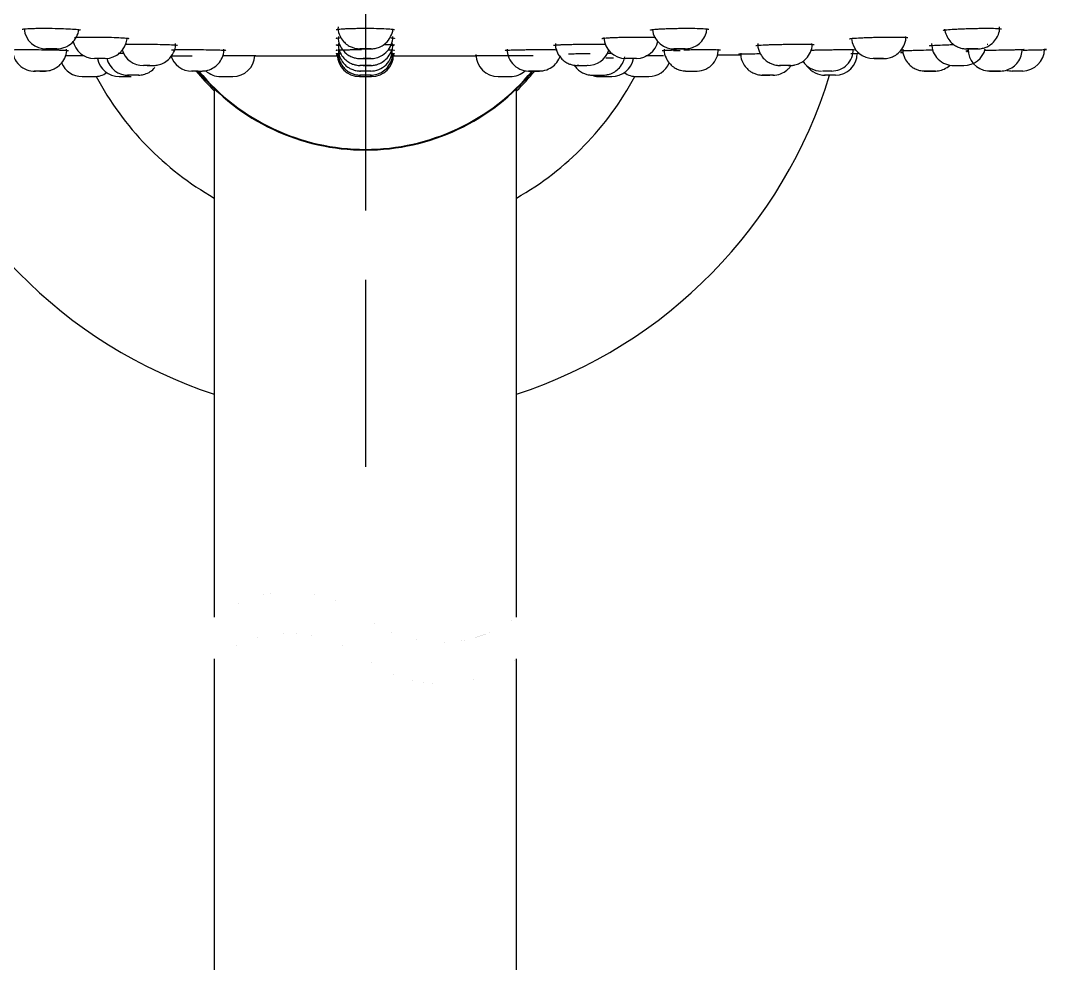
# Model space of a CAD drawing. Header units: millimetres. Extents: x -60 to 7633, y -2614 to 2146.
# Drawn here: x 1484 to 1557.9, y 1803.8 to 1871.9 of the extents above; entities that cross this region are included whole.
import ezdxf
from ezdxf.lldxf.tags import DXFTag

# ---------------------------------------------------------------- set-up
doc = ezdxf.new("R2010")
doc.units = ezdxf.units.MM
doc.layers.get('0').update_dxf_attribs({"color": 250})
tags = doc.linetypes.add('CENTER2', pattern=[28.575, 19.05, -3.175, 3.175, -3.175]).pattern_tags.tags
tags[10:11] = [DXFTag(74, 4), DXFTag(75, 0), DXFTag(340, '0'), DXFTag(46, 0.0), DXFTag(50, 0.0), DXFTag(44, 0.0), DXFTag(45, 0.0)]
tags[8:9] = [DXFTag(74, 4), DXFTag(75, 0), DXFTag(340, '0'), DXFTag(46, 0.0), DXFTag(50, 0.0), DXFTag(44, 0.0), DXFTag(45, 0.0)]
tags[6:7] = [DXFTag(74, 4), DXFTag(75, 0), DXFTag(340, '0'), DXFTag(46, 0.0), DXFTag(50, 0.0), DXFTag(44, 0.0), DXFTag(45, 0.0)]
tags[4:5] = [DXFTag(74, 4), DXFTag(75, 0), DXFTag(340, '0'), DXFTag(46, 0.0), DXFTag(50, 0.0), DXFTag(44, 0.0), DXFTag(45, 0.0)]

msp = doc.modelspace()

# ---------------------------------------------------------------- linework, layer by layer
at = {"linetype": 'CENTER2'}
for p, q in [((1508.853, 1898.157), (1508.853, 1858.157)), ((1508.853, 1853.157), (1508.853, 1839.657))]:
    msp.add_line(p, q, dxfattribs=at)
at = {"linetype": 'Continuous'}
for p, q in [((1500.853, 1869.307), (1506.88, 1869.307)), ((1510.886, 1869.307), (1516.853, 1869.307)), ((1490.094, 1869.107), (1489.306, 1869.107)), ((1492.811, 1868.607), (1492.796, 1868.607)), ((1493.3, 1868.607), (1492.854, 1868.607)), ((1509.253, 1868.607), (1508.453, 1868.607)), ((1508.677, 1869.107), (1509.202, 1869.107)), ((1508.686, 1868.607), (1509.203, 1868.607)), ((1509.247, 1869.107), (1508.697, 1869.107)), ((1524.241, 1868.607), (1524.11, 1868.607)), ((1524.265, 1868.607), (1524.821, 1868.607)), ((1524.911, 1868.607), (1524.859, 1868.607)), ((1528.401, 1869.107), (1527.612, 1869.107)), ((1539.501, 1868.607), (1538.7, 1868.607)), ((1546.21, 1869.107), (1545.459, 1869.107)), ((1545.548, 1869.107), (1546.154, 1869.107)), ((1551.283, 1868.607), (1552.003, 1868.607)), ((1485.755, 1868.207), (1484.954, 1868.207)), ((1488.421, 1867.807), (1489.285, 1867.807)), ((1491.101, 1867.807), (1491.965, 1867.807)), ((1492.504, 1867.907), (1491.704, 1867.907)), ((1496.299, 1868.207), (1496.289, 1868.207)), ((1496.793, 1868.207), (1496.348, 1868.207)), ((1496.613, 1868.207), (1497.058, 1868.207)), ((1498.421, 1867.807), (1499.285, 1867.807)), ((1508.421, 1867.807), (1509.285, 1867.807)), ((1509.253, 1868.207), (1508.453, 1868.207)), ((1509.253, 1867.907), (1508.453, 1867.907)), ((1518.421, 1867.807), (1519.285, 1867.807)), ((1521.417, 1868.207), (1520.617, 1868.207)), ((1520.795, 1868.207), (1521.359, 1868.207)), ((1525.282, 1867.907), (1525.856, 1867.907)), ((1525.742, 1867.807), (1526.606, 1867.807)), ((1528.421, 1867.807), (1529.285, 1867.807)), ((1532.053, 1868.207), (1532.604, 1868.207)), ((1538.264, 1867.907), (1537.463, 1867.907)), ((1537.499, 1867.907), (1538.013, 1867.907)), ((1537.505, 1867.907), (1537.652, 1867.907)), ((1542.484, 1868.207), (1541.801, 1868.207)), ((1542.752, 1867.907), (1541.951, 1867.907)), ((1549.954, 1868.207), (1549.153, 1868.207)), ((1549.187, 1868.207), (1549.921, 1868.207)), ((1554.649, 1868.207), (1553.848, 1868.207)), ((1556.251, 1868.207), (1555.449, 1868.207)), ((1497.953, 1866.927), (1497.953, 1828.825)), ((1519.753, 1828.825), (1519.753, 1866.927)), ((1497.953, 1825.825), (1497.953, 1600.164)), ((1519.753, 1600.164), (1519.753, 1825.825))]:
    msp.add_line(p, q, dxfattribs=at)
at = {"linetype": 'Continuous', "const_width": 0.0005}
for points in [[(1497.953, 1828.825, -0.333333), (1508.853, 1828.825, 0.333333), (1519.753, 1828.825, 0.333333)], [(1497.953, 1825.825, -0.333333), (1508.853, 1825.825, 0.333333), (1519.753, 1825.825, 0.333333)]]:
    msp.add_lwpolyline(points, format="xyb", dxfattribs=at)
at = {"linetype": 'Continuous'}
for centre, radius, start, end in [((1485.807, 1871.381), 1.575, 184.70856, 272.33356), ((1527.633, 1870.707), 1.6, 182.90108, 269.2476), ((1531.093, 1871.361), 1.558, 186.17236, 274.13874), ((1489.328, 1870.707), 1.6, 191.69616, 269.21038), ((1490.073, 1870.707), 1.6, 270.7524, 353.22665), ((1528.379, 1870.707), 1.6, 270.78954, 347.43152), ((1545.461, 1870.662), 1.556, 183.64308, 272.44357), ((1551.256, 1870.188), 1.581, 179.8972, 270.98971), ((1484.978, 1869.782), 1.577, 179.66281, 272.87794), ((1491.729, 1869.479), 1.574, 192.85353, 272.92516), ((1492.806, 1870.163), 1.557, 196.02724, 271.56521), ((1496.303, 1869.762), 1.555, 196.29975, 271.59998), ((1496.353, 3369.307), 1500, 269.943445, 270), ((1499.285, 1869.407), 1.6, 270, 356.73121), ((1508.421, 1869.407), 1.6, 180.5, 270), ((1509.241, 1869.761), 1.554, 268.55712, 1.18943), ((1509.285, 1869.407), 1.6, 270, 359.5), ((1518.421, 1869.407), 1.6, 180.5, 270), ((1520.635, 1869.76), 1.559, 178.77027, 274.8366), ((1524.895, 1870.173), 1.567, 267.26675, 343.44734), ((1526.124, 1881.516), 12.369, 270.32089, 272.80502), ((1516.903, 4259.139), 2389.843, 270.291924, 270.322187), ((1532.736, 1869.759), 1.557, 265.143, 1.27562), ((1521.353, 3369.307), 1500, 270.493091, 270.554547), ((1542.475, 1869.76), 1.553, 269.18349, 1.27414), ((1542.716, 1869.507), 1.6, 270.00344, 359.37095), ((1521.353, 3369.307), 1500, 270.995801, 271.000944), ((1552.022, 1870.166), 1.559, 269.3167, 346.67172), ((1521.353, 3369.307), 1500, 271.178345, 271.183657), ((1553.862, 1869.766), 1.555, 178.99721, 264.57594), ((1556.218, 1869.807), 1.6, 270.00299, 359.37096), ((1488.421, 1869.407), 1.6, 202.51504, 270), ((1491.101, 1869.407), 1.6, 190.80692, 270), ((1493.276, 2172.715), 304.108, 269.97026, 270.05506), ((1526.606, 1869.407), 1.6, 270, 349.19308), ((1529.285, 1869.407), 1.6, 270, 337.1949), ((1541.72, 1869.803), 1.596, 213.76462, 270.3294), ((1541.991, 1869.507), 1.6, 216.98421, 270.00767), ((1508.853, 1878.157), 35, 197.02909, 251.85466), ((1485.516, 2002.247), 134.04, 269.93781, 270.09223), ((1489.285, 1869.407), 1.6, 270, 304.56512), ((1508.853, 1878.157), 22, 208.04277, 240.30027), ((1508.853, 1878.157), 15.75, 219.17906, 226.20633), ((1508.853, 1878.157), 15.65, 219.47806, 320.52194), ((1508.853, 1878.157), 15.6, 219.62949, 320.37051), ((1498.421, 1869.407), 1.6, 227.3218, 270), ((1519.285, 1869.407), 1.6, 270, 312.35111), ((1508.853, 1878.157), 15.75, 313.79367, 320.82094), ((1508.853, 1878.157), 35, 288.14534, 342.97091), ((1508.853, 1878.157), 22, 299.69973, 331.95723), ((1525.742, 1869.407), 1.6, 253.61978, 270), ((1528.421, 1869.407), 1.6, 235.43488, 270), ((1537.784, 1750.502), 117.405, 89.876, 90.07459), ((1555.488, 1869.807), 1.6, 255.73932, 270.01905)]:
    msp.add_arc(centre, radius, start, end, dxfattribs=at)
for centre, major_axis, ratio in [((1486.209, 1869.807), (0.401, 0), 0.000171), ((1531.497, 1869.807), (-0.401, 0), 0.000171), ((1552.598, 1869.807), (-0.402, 0), 0.000152)]:
    msp.add_ellipse(centre, major_axis=major_axis, ratio=ratio, dxfattribs=at)
for start_param, end_param in [(0, 3.141618), (3.363381, 6.283185)]:
    msp.add_ellipse((1508.853, 1869.807), major_axis=(0.4, 0), ratio=0.000177, start_param=start_param, end_param=end_param, dxfattribs=at)
for points, knots in [([(1506.883, 1871.394), (1506.877, 1871.346), (1506.851, 1871.128), (1506.987, 1870.741), (1507.236, 1870.354), (1507.525, 1870.097), (1507.803, 1869.941), (1508.045, 1869.858), (1508.234, 1869.821), (1508.358, 1869.81), (1508.426, 1869.808), (1508.449, 1869.808), (1508.454, 1869.807), (1508.458, 1869.807), (1508.464, 1869.807), (1508.467, 1869.807), (1508.475, 1869.807), (1508.477, 1869.807)], [0, 0, 0, 0, 0.051479, 0.269457, 0.44359, 0.590405, 0.713708, 0.813505, 0.888236, 0.936611, 0.960394, 0.964218, 0.966812, 0.97003, 0.976085, 0.995478, 1, 1, 1, 1]), ([(1552.445, 1869.807), (1552.494, 1869.807), (1552.581, 1869.807), (1552.731, 1869.807), (1552.861, 1869.807), (1552.957, 1869.807), (1552.987, 1869.807), (1552.996, 1869.807), (1553, 1869.808), (1553.006, 1869.808), (1553.035, 1869.808), (1553.123, 1869.811), (1553.303, 1869.832), (1553.642, 1869.923), (1554.045, 1870.162), (1554.39, 1870.579), (1554.578, 1871.016), (1554.571, 1871.282), (1554.566, 1871.394)], [0, 0, 0, 0, 0.04337, 0.088715, 0.133912, 0.179124, 0.224774, 0.231711, 0.233891, 0.235917, 0.239184, 0.260936, 0.317349, 0.406894, 0.583997, 0.739259, 0.906001, 1, 1, 1, 1]), ([(1484.107, 1871.217), (1484.109, 1871.22), (1484.126, 1871.229), (1484.196, 1871.244), (1484.32, 1871.254), (1484.381, 1871.26)], [0.92449286, 0.92449286, 0.92449286, 0.92449286, 0.93729388, 0.96878093, 1, 1, 1, 1]), ([(1484.381, 1871.26), (1484.457, 1871.264), (1484.607, 1871.274), (1484.91, 1871.284), (1485.261, 1871.289), (1485.779, 1871.292), (1486.483, 1871.285), (1487.282, 1871.262), (1487.912, 1871.227), (1488.18, 1871.197), (1488.261, 1871.18), (1488.287, 1871.173), (1488.3, 1871.168), (1488.304, 1871.164), (1488.305, 1871.163)], [0, 0, 0, 0, 0.0319815, 0.0627738, 0.0935888, 0.1256275, 0.1879663, 0.2503039, 0.312673, 0.3750749, 0.3829363, 0.3907883, 0.4064706, 0.4095279, 0.4095279, 0.4095279, 0.4095279]), ([(1486.346, 1869.807), (1486.392, 1869.807), (1486.472, 1869.807), (1486.57, 1869.807), (1486.585, 1869.807), (1486.609, 1869.807), (1486.619, 1869.808), (1486.708, 1869.809), (1486.905, 1869.829), (1487.282, 1869.936), (1487.704, 1870.206), (1488.036, 1870.655), (1488.171, 1871.012), (1488.18, 1871.188)], [0, 0, 0, 0, 0.0480548, 0.098375, 0.1498247, 0.1536159, 0.1571454, 0.1637299, 0.2449645, 0.3585244, 0.563716, 0.7418239, 0.9296765, 0.9296765, 0.9296765, 0.9296765]), ([(1487.867, 1870.631), (1487.942, 1870.635), (1488.089, 1870.642), (1488.389, 1870.65), (1488.738, 1870.656), (1489.255, 1870.658), (1489.959, 1870.653), (1490.757, 1870.634), (1491.394, 1870.605), (1491.667, 1870.581), (1491.75, 1870.567), (1491.777, 1870.561), (1491.793, 1870.556), (1491.798, 1870.552), (1491.799, 1870.551)], [0, 0, 0, 0, 0.0319616, 0.0627503, 0.0935661, 0.1255954, 0.1880308, 0.2504807, 0.3128343, 0.3752206, 0.3830803, 0.3909305, 0.4066091, 0.4122742, 0.4122742, 0.4122742, 0.4122742]), ([(1506.771, 1870.558), (1506.768, 1870.559), (1506.761, 1870.561), (1506.753, 1870.565), (1506.741, 1870.579), (1506.831, 1870.598), (1507.02, 1870.613), (1507.101, 1870.618), (1507.105, 1870.618)], [0.8541624, 0.8541624, 0.8541624, 0.8541624, 0.8592547, 0.8670984, 0.8749483, 0.9373081, 0.9687805, 0.970421, 0.970421, 0.970421, 0.970421]), ([(1506.752, 1871.19), (1506.765, 1871.202), (1506.853, 1871.221), (1507.089, 1871.244), (1507.272, 1871.254), (1507.363, 1871.26)], [0.8831479, 0.8831479, 0.8831479, 0.8831479, 0.9372939, 0.9687809, 1, 1, 1, 1]), ([(1506.903, 1870.691), (1506.897, 1870.622), (1506.876, 1870.39), (1507.023, 1869.996), (1507.279, 1869.624), (1507.568, 1869.378), (1507.844, 1869.23), (1508.082, 1869.152), (1508.264, 1869.119), (1508.385, 1869.109), (1508.446, 1869.108), (1508.47, 1869.107), (1508.474, 1869.107), (1508.476, 1869.107), (1508.477, 1869.107), (1508.48, 1869.107), (1508.486, 1869.107), (1508.519, 1869.107), (1508.602, 1869.107), (1508.67, 1869.107), (1508.7, 1869.107)], [0, 0, 0, 0, 0.06546, 0.253953, 0.405626, 0.533702, 0.641035, 0.727436, 0.791466, 0.832124, 0.851564, 0.855092, 0.85643, 0.857397, 0.858789, 0.861607, 0.871049, 0.919078, 0.969471, 1, 1, 1, 1]), ([(1507.363, 1871.26), (1507.467, 1871.264), (1507.671, 1871.274), (1508.037, 1871.284), (1508.433, 1871.289), (1508.983, 1871.292), (1509.675, 1871.285), (1510.378, 1871.262), (1510.823, 1871.228), (1510.941, 1871.203), (1510.954, 1871.191)], [0, 0, 0, 0, 0.0319815, 0.0627738, 0.0935888, 0.1256275, 0.1879663, 0.2503039, 0.312673, 0.3672775, 0.3672775, 0.3672775, 0.3672775]), ([(1508.7, 1869.107), (1508.716, 1869.107), (1508.769, 1869.107), (1508.888, 1869.107), (1509.025, 1869.107), (1509.14, 1869.107), (1509.201, 1869.107), (1509.222, 1869.107), (1509.227, 1869.107), (1509.229, 1869.107), (1509.232, 1869.107), (1509.238, 1869.107), (1509.257, 1869.108), (1509.294, 1869.109), (1509.388, 1869.114), (1509.614, 1869.144), (1510.003, 1869.276), (1510.44, 1869.608), (1510.729, 1870.096), (1510.854, 1870.498), (1510.822, 1870.684), (1510.82, 1870.696)], [0, 0, 0, 0, 0.016196, 0.059795, 0.10349, 0.147194, 0.190877, 0.212923, 0.224314, 0.227848, 0.229001, 0.230237, 0.233622, 0.246074, 0.265157, 0.321389, 0.458176, 0.642824, 0.814949, 0.989409, 1, 1, 1, 1]), ([(1508.894, 1869.807), (1508.945, 1869.807), (1509.033, 1869.807), (1509.153, 1869.807), (1509.217, 1869.807), (1509.239, 1869.807), (1509.246, 1869.807), (1509.251, 1869.807), (1509.259, 1869.808), (1509.278, 1869.808), (1509.323, 1869.809), (1509.441, 1869.817), (1509.663, 1869.854), (1509.979, 1869.97), (1510.366, 1870.229), (1510.684, 1870.65), (1510.829, 1871.046), (1510.83, 1871.23), (1510.83, 1871.239)], [0, 0, 0, 0, 0.0463755, 0.0948071, 0.143313, 0.1682969, 0.1765834, 0.1814179, 0.1840977, 0.1878225, 0.2015609, 0.2286333, 0.3053917, 0.4223222, 0.5597677, 0.7590479, 0.9409225, 0.9495571, 0.9495571, 0.9495571, 0.9495571]), ([(1510.64, 1870.616), (1510.695, 1870.612), (1510.871, 1870.598), (1510.96, 1870.581), (1510.955, 1870.567), (1510.949, 1870.563), (1510.941, 1870.56), (1510.937, 1870.559)], [0.2890676, 0.2890676, 0.2890676, 0.2890676, 0.3128343, 0.3752206, 0.3830803, 0.3909305, 0.3982878, 0.3982878, 0.3982878, 0.3982878]), ([(1525.907, 1870.552), (1525.907, 1870.552), (1525.911, 1870.555), (1525.922, 1870.559), (1525.946, 1870.565), (1526.022, 1870.579), (1526.226, 1870.598), (1526.593, 1870.618), (1526.822, 1870.626), (1526.936, 1870.631)], [0.841988, 0.841988, 0.841988, 0.841988, 0.8435815, 0.8592547, 0.8670984, 0.8749483, 0.9373081, 0.9687805, 1, 1, 1, 1]), ([(1526.936, 1870.631), (1527.06, 1870.635), (1527.304, 1870.642), (1527.707, 1870.65), (1528.12, 1870.656), (1528.664, 1870.658), (1529.291, 1870.653), (1529.653, 1870.641), (1529.788, 1870.634)], [0, 0, 0, 0, 0.0319616, 0.0627503, 0.0935661, 0.1255954, 0.1880308, 0.2462845, 0.2462845, 0.2462845, 0.2462845]), ([(1529.401, 1871.163), (1529.402, 1871.164), (1529.406, 1871.167), (1529.418, 1871.173), (1529.444, 1871.18), (1529.523, 1871.197), (1529.73, 1871.219), (1530.101, 1871.244), (1530.331, 1871.254), (1530.446, 1871.26)], [0.8414877, 0.8414877, 0.8414877, 0.8414877, 0.8435452, 0.8592222, 0.8670676, 0.8749193, 0.9372939, 0.9687809, 1, 1, 1, 1]), ([(1530.446, 1871.26), (1530.571, 1871.264), (1530.817, 1871.274), (1531.22, 1871.284), (1531.633, 1871.289), (1532.178, 1871.292), (1532.811, 1871.285), (1533.37, 1871.262), (1533.567, 1871.236), (1533.598, 1871.22), (1533.601, 1871.217)], [0, 0, 0, 0, 0.0319815, 0.0627738, 0.0935888, 0.1256275, 0.1879663, 0.2503039, 0.312673, 0.3261164, 0.3261164, 0.3261164, 0.3261164]), ([(1531.439, 1869.807), (1531.491, 1869.807), (1531.581, 1869.807), (1531.721, 1869.807), (1531.828, 1869.807), (1531.875, 1869.807), (1531.888, 1869.807), (1531.893, 1869.807), (1531.897, 1869.807), (1531.903, 1869.808), (1531.919, 1869.808), (1531.958, 1869.809), (1532.031, 1869.813), (1532.197, 1869.832), (1532.485, 1869.906), (1532.862, 1870.108), (1533.209, 1870.459), (1533.425, 1870.873), (1533.458, 1871.139), (1533.466, 1871.25)], [0, 0, 0, 0, 0.0448255, 0.0916325, 0.1383617, 0.1853099, 0.1985488, 0.2044411, 0.208376, 0.2105649, 0.21363, 0.2249521, 0.2474182, 0.2835125, 0.3844327, 0.5298551, 0.6868789, 0.8524653, 0.9568615, 0.9568615, 0.9568615, 0.9568615]), ([(1543.755, 1870.53), (1543.758, 1870.532), (1543.773, 1870.539), (1543.83, 1870.55), (1543.916, 1870.559), (1543.974, 1870.565), (1544.134, 1870.579), (1544.437, 1870.598), (1544.898, 1870.618), (1545.159, 1870.626), (1545.289, 1870.631)], [0.7986714, 0.7986714, 0.7986714, 0.7986714, 0.8122786, 0.8435815, 0.8592547, 0.8670984, 0.8749483, 0.9373081, 0.9687805, 1, 1, 1, 1]), ([(1545.289, 1870.631), (1545.426, 1870.635), (1545.695, 1870.642), (1546.109, 1870.65), (1546.512, 1870.656), (1547.015, 1870.658), (1547.562, 1870.653), (1547.882, 1870.636), (1547.949, 1870.622), (1547.955, 1870.616)], [0, 0, 0, 0, 0.0319616, 0.0627503, 0.0935661, 0.1255954, 0.1880308, 0.2504807, 0.2878152, 0.2878152, 0.2878152, 0.2878152]), ([(1546.19, 1869.107), (1546.205, 1869.107), (1546.221, 1869.107), (1546.231, 1869.107), (1546.236, 1869.107), (1546.245, 1869.107), (1546.273, 1869.108), (1546.428, 1869.114), (1546.683, 1869.16), (1547.035, 1869.31), (1547.395, 1869.575), (1547.692, 1870.003), (1547.839, 1870.429), (1547.813, 1870.645), (1547.808, 1870.694)], [0, 0, 0, 0, 0.050654, 0.055748, 0.058193, 0.060738, 0.067525, 0.089436, 0.238772, 0.357668, 0.523113, 0.73848, 0.949359, 1, 1, 1, 1]), ([(1550.506, 1871.137), (1550.508, 1871.139), (1550.526, 1871.148), (1550.586, 1871.161), (1550.673, 1871.173), (1550.732, 1871.18), (1550.895, 1871.197), (1551.201, 1871.219), (1551.665, 1871.244), (1551.927, 1871.254), (1552.058, 1871.26)], [0.7984724, 0.7984724, 0.7984724, 0.7984724, 0.8122347, 0.8435452, 0.8592222, 0.8670676, 0.8749193, 0.9372939, 0.9687809, 1, 1, 1, 1]), ([(1550.612, 1871.237), (1550.621, 1871.087), (1550.729, 1870.773), (1550.946, 1870.399), (1551.234, 1870.126), (1551.516, 1869.958), (1551.764, 1869.866), (1551.962, 1869.824), (1552.094, 1869.811), (1552.169, 1869.808), (1552.196, 1869.807), (1552.202, 1869.807), (1552.208, 1869.807), (1552.217, 1869.807), (1552.24, 1869.807), (1552.307, 1869.807), (1552.394, 1869.807), (1552.44, 1869.807), (1552.445, 1869.807)], [0.0555502, 0.0555502, 0.0555502, 0.0555502, 0.213848, 0.3719826, 0.5048468, 0.6167284, 0.7079437, 0.7772238, 0.8232622, 0.84696, 0.8512839, 0.8542646, 0.8580815, 0.8655752, 0.894261, 0.945446, 0.9939286, 1, 1, 1, 1]), ([(1552.058, 1871.26), (1552.195, 1871.264), (1552.465, 1871.274), (1552.879, 1871.284), (1553.281, 1871.289), (1553.783, 1871.292), (1554.314, 1871.285), (1554.636, 1871.265), (1554.7, 1871.248), (1554.706, 1871.242)], [0, 0, 0, 0, 0.0319815, 0.0627738, 0.0935888, 0.1256275, 0.1879663, 0.2503039, 0.2852671, 0.2852671, 0.2852671, 0.2852671]), ([(1491.53, 1870.131), (1491.556, 1870.132), (1491.666, 1870.135), (1491.898, 1870.14), (1492.249, 1870.144), (1492.766, 1870.145), (1493.471, 1870.141), (1494.267, 1870.126), (1494.899, 1870.104), (1495.167, 1870.085), (1495.248, 1870.074), (1495.274, 1870.069), (1495.288, 1870.065), (1495.292, 1870.063), (1495.293, 1870.062)], [0.0217819, 0.0217819, 0.0217819, 0.0217819, 0.0319875, 0.0627928, 0.0935959, 0.1255649, 0.1880565, 0.250576, 0.3129169, 0.3752328, 0.3830813, 0.3909294, 0.4066265, 0.4120967, 0.4120967, 0.4120967, 0.4120967]), ([(1493.568, 1868.607), (1493.569, 1868.607), (1493.57, 1868.607), (1493.574, 1868.607), (1493.583, 1868.607), (1493.603, 1868.608), (1493.713, 1868.611), (1493.942, 1868.641), (1494.297, 1868.765), (1494.711, 1869.045), (1495.029, 1869.499), (1495.181, 1869.942), (1495.151, 1870.151), (1495.145, 1870.192)], [0, 0, 0, 0, 0.003216, 0.006631, 0.009766, 0.017106, 0.03057, 0.143047, 0.291987, 0.479655, 0.731677, 0.954762, 1, 1, 1, 1]), ([(1507.008, 1870.045), (1506.973, 1870.047), (1506.883, 1870.053), (1506.8, 1870.062), (1506.764, 1870.069), (1506.753, 1870.074), (1506.743, 1870.084), (1506.821, 1870.096), (1506.96, 1870.106), (1506.989, 1870.108)], [0.7958854, 0.7958854, 0.7958854, 0.7958854, 0.81232, 0.8436526, 0.8593372, 0.8671853, 0.8750384, 0.9373716, 0.9517355, 0.9517355, 0.9517355, 0.9517355]), ([(1506.91, 1870.194), (1506.906, 1870.083), (1506.898, 1869.822), (1507.07, 1869.416), (1507.336, 1869.07), (1507.625, 1868.844), (1507.896, 1868.711), (1508.125, 1868.644), (1508.296, 1868.616), (1508.402, 1868.609), (1508.455, 1868.607), (1508.472, 1868.607), (1508.476, 1868.607), (1508.479, 1868.607), (1508.481, 1868.607), (1508.482, 1868.607), (1508.482, 1868.607)], [0, 0, 0, 0, 0.120726, 0.329156, 0.49899, 0.642597, 0.76236, 0.85767, 0.92678, 0.968934, 0.985484, 0.988765, 0.990901, 0.993366, 0.997723, 1, 1, 1, 1]), ([(1509.203, 1868.607), (1509.208, 1868.607), (1509.216, 1868.607), (1509.223, 1868.607), (1509.226, 1868.607), (1509.236, 1868.607), (1509.254, 1868.607), (1509.324, 1868.609), (1509.478, 1868.623), (1509.749, 1868.684), (1510.089, 1868.84), (1510.446, 1869.137), (1510.712, 1869.567), (1510.844, 1869.966), (1510.813, 1870.166), (1510.808, 1870.195)], [0, 0, 0, 0, 0.015785, 0.030334, 0.039986, 0.042417, 0.046078, 0.062019, 0.123158, 0.225812, 0.38113, 0.552331, 0.753317, 0.969422, 1, 1, 1, 1]), ([(1510.202, 1870.129), (1510.248, 1870.128), (1510.495, 1870.12), (1510.841, 1870.104), (1510.962, 1870.085), (1510.954, 1870.074), (1510.944, 1870.069), (1510.908, 1870.062), (1510.826, 1870.053), (1510.734, 1870.047), (1510.698, 1870.045)], [0.2366937, 0.2366937, 0.2366937, 0.2366937, 0.250576, 0.3129169, 0.3752328, 0.3830813, 0.3909294, 0.4066265, 0.4380195, 0.455183, 0.455183, 0.455183, 0.455183]), ([(1522.413, 1870.062), (1522.414, 1870.063), (1522.418, 1870.065), (1522.431, 1870.069), (1522.456, 1870.074), (1522.535, 1870.084), (1522.742, 1870.099), (1523.112, 1870.115), (1523.342, 1870.121), (1523.457, 1870.125)], [0.8393183, 0.8393183, 0.8393183, 0.8393183, 0.8436526, 0.8593372, 0.8671853, 0.8750384, 0.9373716, 0.9687935, 1, 1, 1, 1]), ([(1522.563, 1870.193), (1522.557, 1870.138), (1522.533, 1869.916), (1522.672, 1869.526), (1522.923, 1869.144), (1523.212, 1868.891), (1523.49, 1868.737), (1523.731, 1868.656), (1523.918, 1868.621), (1524.04, 1868.609), (1524.106, 1868.607), (1524.129, 1868.607), (1524.134, 1868.607), (1524.137, 1868.607), (1524.142, 1868.607), (1524.154, 1868.607), (1524.188, 1868.607), (1524.242, 1868.607), (1524.265, 1868.607)], [0, 0, 0, 0, 0.054314, 0.254874, 0.415459, 0.550926, 0.664626, 0.7565, 0.825081, 0.869218, 0.890725, 0.894076, 0.896267, 0.898862, 0.903563, 0.917421, 0.969048, 1, 1, 1, 1]), ([(1523.457, 1870.125), (1523.582, 1870.128), (1523.827, 1870.134), (1524.231, 1870.14), (1524.643, 1870.144), (1525.187, 1870.145), (1525.742, 1870.142), (1526.067, 1870.134), (1526.178, 1870.131)], [0, 0, 0, 0, 0.0319875, 0.0627928, 0.0935959, 0.1255649, 0.1880565, 0.2295707, 0.2295707, 0.2295707, 0.2295707]), ([(1537.005, 1870.045), (1537.007, 1870.047), (1537.024, 1870.053), (1537.086, 1870.062), (1537.173, 1870.069), (1537.233, 1870.074), (1537.395, 1870.084), (1537.7, 1870.099), (1538.164, 1870.115), (1538.425, 1870.121), (1538.556, 1870.125)], [0.7955979, 0.7955979, 0.7955979, 0.7955979, 0.81232, 0.8436526, 0.8593372, 0.8671853, 0.8750384, 0.9373716, 0.9687935, 1, 1, 1, 1]), ([(1537.153, 1870.192), (1537.147, 1870.143), (1537.122, 1869.926), (1537.258, 1869.538), (1537.507, 1869.152), (1537.796, 1868.895), (1538.075, 1868.74), (1538.317, 1868.657), (1538.506, 1868.621), (1538.629, 1868.61), (1538.697, 1868.607), (1538.72, 1868.607), (1538.725, 1868.607), (1538.729, 1868.607), (1538.734, 1868.607), (1538.744, 1868.607), (1538.768, 1868.607), (1538.787, 1868.607)], [0, 0, 0, 0, 0.050393, 0.26085, 0.429029, 0.570836, 0.689922, 0.786285, 0.858413, 0.905066, 0.928, 0.931659, 0.934075, 0.936973, 0.942295, 0.95852, 1, 1, 1, 1]), ([(1538.556, 1870.125), (1538.693, 1870.128), (1538.963, 1870.134), (1539.377, 1870.14), (1539.779, 1870.144), (1540.279, 1870.145), (1540.822, 1870.141), (1541.137, 1870.128), (1541.2, 1870.117), (1541.205, 1870.112)], [0, 0, 0, 0, 0.0319875, 0.0627928, 0.0935959, 0.1255649, 0.1880565, 0.250576, 0.2877451, 0.2877451, 0.2877451, 0.2877451]), ([(1539.353, 1868.607), (1539.37, 1868.607), (1539.419, 1868.607), (1539.458, 1868.607), (1539.47, 1868.607), (1539.474, 1868.607), (1539.477, 1868.607), (1539.479, 1868.607), (1539.486, 1868.607), (1539.518, 1868.608), (1539.631, 1868.612), (1539.859, 1868.645), (1540.198, 1868.762), (1540.584, 1869.019), (1540.902, 1869.431), (1541.071, 1869.869), (1541.054, 1870.112), (1541.047, 1870.193)], [0, 0, 0, 0, 0.021556, 0.071827, 0.097204, 0.101858, 0.103892, 0.105367, 0.107126, 0.112277, 0.139578, 0.230004, 0.359427, 0.524055, 0.722173, 0.919639, 1, 1, 1, 1]), ([(1549.546, 1870.025), (1549.538, 1870.026), (1549.518, 1870.034), (1549.618, 1870.047), (1549.843, 1870.062), (1549.986, 1870.069), (1550.075, 1870.074), (1550.31, 1870.084), (1550.69, 1870.099), (1551.081, 1870.111), (1551.213, 1870.114)], [0.7328424, 0.7328424, 0.7328424, 0.7328424, 0.7499247, 0.81232, 0.8436526, 0.8593372, 0.8671853, 0.8750384, 0.9373716, 0.9680848, 0.9680848, 0.9680848, 0.9680848]), ([(1553.738, 1870.126), (1553.738, 1870.125), (1553.739, 1870.122), (1553.72, 1870.117), (1553.688, 1870.113)], [0.2475094, 0.2475094, 0.2475094, 0.2475094, 0.250576, 0.28516473, 0.28516473, 0.28516473, 0.28516473]), ([(1483.322, 1869.74), (1483.366, 1869.742), (1483.451, 1869.746), (1483.671, 1869.751), (1483.955, 1869.754), (1484.406, 1869.755), (1485.071, 1869.752), (1485.912, 1869.741), (1486.663, 1869.724), (1487.06, 1869.711), (1487.223, 1869.703), (1487.282, 1869.7), (1487.37, 1869.694), (1487.434, 1869.688), (1487.45, 1869.684), (1487.451, 1869.682)], [0, 0, 0, 0, 0.0319254, 0.0627327, 0.0935752, 0.1255871, 0.1880356, 0.2504652, 0.3128194, 0.3752062, 0.3830662, 0.3909167, 0.4065957, 0.437898, 0.4555108, 0.4555108, 0.4555108, 0.4555108]), ([(1485.731, 1868.207), (1485.732, 1868.207), (1485.738, 1868.207), (1485.768, 1868.208), (1485.924, 1868.214), (1486.181, 1868.262), (1486.532, 1868.413), (1486.893, 1868.678), (1487.187, 1869.113), (1487.336, 1869.538), (1487.305, 1869.749), (1487.299, 1869.792)], [0, 0, 0, 0, 0.001502, 0.009141, 0.033711, 0.196143, 0.315622, 0.496333, 0.727259, 0.951967, 1, 1, 1, 1]), ([(1487.21, 1869.336), (1487.259, 1869.335), (1487.498, 1869.334), (1487.945, 1869.331), (1488.385, 1869.329), (1488.559, 1869.328)], [0.2326296, 0.2326296, 0.2326296, 0.2326296, 0.2504153, 0.3127738, 0.3526964, 0.3526964, 0.3526964, 0.3526964]), ([(1491.031, 1869.485), (1491.039, 1869.485), (1491.156, 1869.485), (1491.278, 1869.485), (1491.396, 1869.485)], [0.12337999, 0.12337999, 0.12337999, 0.12337999, 0.12557855, 0.15396417, 0.15396417, 0.15396417, 0.15396417]), ([(1494.869, 1869.74), (1494.946, 1869.742), (1495.096, 1869.746), (1495.399, 1869.751), (1495.751, 1869.754), (1496.269, 1869.755), (1496.973, 1869.752), (1497.768, 1869.741), (1498.397, 1869.724), (1498.664, 1869.711), (1498.743, 1869.703), (1498.769, 1869.7), (1498.783, 1869.697), (1498.787, 1869.695), (1498.788, 1869.694)], [0, 0, 0, 0, 0.0319254, 0.0627327, 0.0935752, 0.1255871, 0.1880356, 0.2504652, 0.3128194, 0.3752062, 0.3830662, 0.3909167, 0.4065957, 0.4131137, 0.4131137, 0.4131137, 0.4131137]), ([(1497.058, 1868.207), (1497.06, 1868.207), (1497.061, 1868.207), (1497.068, 1868.207), (1497.104, 1868.208), (1497.247, 1868.214), (1497.542, 1868.266), (1497.917, 1868.435), (1498.278, 1868.741), (1498.538, 1869.155), (1498.674, 1869.552), (1498.643, 1869.757), (1498.638, 1869.792)], [0, 0, 0, 0, 0.004325, 0.006697, 0.011184, 0.048349, 0.177667, 0.369831, 0.535783, 0.737279, 0.96126, 1, 1, 1, 1]), ([(1498.563, 1869.337), (1498.569, 1869.337), (1498.847, 1869.337), (1499.413, 1869.335), (1500.164, 1869.331), (1500.583, 1869.328), (1500.742, 1869.326), (1500.777, 1869.326), (1500.79, 1869.325), (1500.813, 1869.325), (1500.877, 1869.324), (1500.936, 1869.323), (1500.951, 1869.322), (1500.951, 1869.322)], [0.1866607, 0.1866607, 0.1866607, 0.1866607, 0.1880222, 0.2504153, 0.3127738, 0.3751651, 0.3908719, 0.3928337, 0.3947952, 0.3987171, 0.4065575, 0.437862, 0.4580387, 0.4580387, 0.4580387, 0.4580387]), ([(1506.798, 1869.695), (1506.796, 1869.696), (1506.78, 1869.697), (1506.763, 1869.7), (1506.753, 1869.703), (1506.745, 1869.711), (1506.84, 1869.721), (1507.094, 1869.733), (1507.278, 1869.737), (1507.369, 1869.74)], [0.8413492, 0.8413492, 0.8413492, 0.8413492, 0.8435768, 0.8592503, 0.8670942, 0.8749444, 0.9373058, 0.968759, 1, 1, 1, 1]), ([(1506.812, 1869.449), (1506.805, 1869.449), (1506.783, 1869.45), (1506.766, 1869.452), (1506.757, 1869.453), (1506.753, 1869.454), (1506.746, 1869.459), (1506.832, 1869.465), (1506.991, 1869.469), (1507.038, 1869.47)], [0.8367631, 0.8367631, 0.8367631, 0.8367631, 0.843572, 0.8592459, 0.8631677, 0.8670907, 0.8749412, 0.9373042, 0.958441, 0.958441, 0.958441, 0.958441]), ([(1506.777, 1869.325), (1506.777, 1869.325), (1506.774, 1869.325), (1506.77, 1869.325), (1506.765, 1869.326), (1506.756, 1869.326), (1506.746, 1869.327), (1506.767, 1869.328), (1506.794, 1869.329)], [0.85051628, 0.85051628, 0.85051628, 0.85051628, 0.85140255, 0.85532289, 0.85728335, 0.85924401, 0.87493457, 0.90535284, 0.90535284, 0.90535284, 0.90535284]), ([(1506.907, 1869.491), (1506.901, 1869.451), (1506.875, 1869.239), (1507.007, 1868.855), (1507.253, 1868.463), (1507.542, 1868.203), (1507.821, 1868.044), (1508.066, 1867.959), (1508.255, 1867.922), (1508.384, 1867.91), (1508.451, 1867.907), (1508.478, 1867.907), (1508.484, 1867.907), (1508.486, 1867.907), (1508.488, 1867.907), (1508.489, 1867.907), (1508.49, 1867.907), (1508.491, 1867.907)], [0, 0, 0, 0, 0.043489, 0.268328, 0.447488, 0.598441, 0.725303, 0.828159, 0.905439, 0.955777, 0.980989, 0.986181, 0.987886, 0.989186, 0.990938, 0.99434, 1, 1, 1, 1]), ([(1506.913, 1869.794), (1506.91, 1869.671), (1506.907, 1869.402), (1507.087, 1868.992), (1507.356, 1868.654), (1507.645, 1868.434), (1507.914, 1868.306), (1508.14, 1868.241), (1508.308, 1868.215), (1508.41, 1868.208), (1508.461, 1868.207), (1508.477, 1868.207), (1508.481, 1868.207), (1508.483, 1868.207), (1508.485, 1868.207), (1508.486, 1868.207), (1508.487, 1868.207)], [0, 0, 0, 0, 0.133792, 0.339243, 0.507244, 0.64931, 0.767585, 0.861353, 0.928861, 0.969498, 0.985359, 0.988214, 0.990049, 0.99213, 0.995748, 1, 1, 1, 1]), ([(1507.369, 1869.74), (1507.473, 1869.742), (1507.678, 1869.746), (1508.044, 1869.751), (1508.349, 1869.753), (1508.528, 1869.754), (1508.573, 1869.754)], [0, 0, 0, 0, 0.0319254, 0.0627327, 0.0935752, 0.1040581, 0.1040581, 0.1040581, 0.1040581]), ([(1509.2, 1867.907), (1509.205, 1867.907), (1509.215, 1867.907), (1509.215, 1867.907), (1509.221, 1867.907), (1509.225, 1867.907), (1509.242, 1867.907), (1509.284, 1867.908), (1509.399, 1867.915), (1509.633, 1867.951), (1509.981, 1868.079), (1510.388, 1868.372), (1510.69, 1868.821), (1510.835, 1869.251), (1510.804, 1869.457), (1510.799, 1869.494)], [0, 0, 0, 0, 0.018328, 0.032561, 0.034883, 0.036403, 0.039047, 0.054992, 0.085663, 0.172457, 0.330304, 0.512689, 0.743896, 0.960482, 1, 1, 1, 1]), ([(1510.492, 1869.736), (1510.616, 1869.732), (1510.859, 1869.723), (1510.962, 1869.711), (1510.953, 1869.703), (1510.942, 1869.7), (1510.925, 1869.697), (1510.91, 1869.696), (1510.908, 1869.695)], [0.2677635, 0.2677635, 0.2677635, 0.2677635, 0.3128194, 0.3752062, 0.3830662, 0.3909167, 0.4065957, 0.4084695, 0.4084695, 0.4084695, 0.4084695]), ([(1510.661, 1869.471), (1510.711, 1869.469), (1510.879, 1869.465), (1510.962, 1869.459), (1510.953, 1869.454), (1510.948, 1869.453), (1510.939, 1869.452), (1510.921, 1869.45), (1510.9, 1869.449), (1510.893, 1869.449)], [0.2902659, 0.2902659, 0.2902659, 0.2902659, 0.3128044, 0.3751925, 0.3830527, 0.3869793, 0.390904, 0.4065833, 0.4130536, 0.4130536, 0.4130536, 0.4130536]), ([(1510.907, 1869.329), (1510.938, 1869.328), (1510.961, 1869.327), (1510.949, 1869.326), (1510.94, 1869.326), (1510.936, 1869.325), (1510.932, 1869.325), (1510.929, 1869.325), (1510.929, 1869.325)], [0.34194372, 0.34194372, 0.34194372, 0.34194372, 0.3751651, 0.39087188, 0.39283372, 0.39479519, 0.39871711, 0.3992836, 0.3992836, 0.3992836, 0.3992836]), ([(1516.755, 1869.322), (1516.755, 1869.322), (1516.77, 1869.323), (1516.831, 1869.324), (1516.895, 1869.325), (1516.918, 1869.325), (1516.932, 1869.326), (1516.966, 1869.326), (1517.126, 1869.328), (1517.456, 1869.33), (1517.921, 1869.333), (1518.183, 1869.334), (1518.313, 1869.335)], [0.7911679, 0.7911679, 0.7911679, 0.7911679, 0.8122583, 0.8435638, 0.8514026, 0.8553229, 0.8572833, 0.859244, 0.8749346, 0.9373012, 0.9686976, 1, 1, 1, 1]), ([(1518.313, 1869.335), (1518.45, 1869.335), (1518.719, 1869.336), (1519.133, 1869.337), (1519.534, 1869.338), (1520.035, 1869.338), (1520.572, 1869.338), (1520.892, 1869.335), (1520.951, 1869.333), (1520.952, 1869.332)], [0, 0, 0, 0, 0.0318215, 0.0626944, 0.093619, 0.125561, 0.1880222, 0.2504153, 0.2908502, 0.2908502, 0.2908502, 0.2908502]), ([(1518.919, 1869.694), (1518.919, 1869.695), (1518.924, 1869.697), (1518.938, 1869.7), (1518.964, 1869.703), (1519.044, 1869.711), (1519.253, 1869.721), (1519.625, 1869.733), (1519.855, 1869.737), (1519.97, 1869.74)], [0.8372131, 0.8372131, 0.8372131, 0.8372131, 0.8435768, 0.8592503, 0.8670942, 0.8749444, 0.9373058, 0.968759, 1, 1, 1, 1]), ([(1519.97, 1869.74), (1520.095, 1869.742), (1520.341, 1869.746), (1520.744, 1869.751), (1521.157, 1869.754), (1521.7, 1869.755), (1522.245, 1869.752), (1522.563, 1869.747), (1522.669, 1869.745)], [0, 0, 0, 0, 0.0319254, 0.0627327, 0.0935752, 0.1255871, 0.1880356, 0.2271409, 0.2271409, 0.2271409, 0.2271409]), ([(1521.328, 1868.207), (1521.342, 1868.207), (1521.366, 1868.207), (1521.382, 1868.207), (1521.382, 1868.207), (1521.392, 1868.207), (1521.4, 1868.207), (1521.433, 1868.208), (1521.519, 1868.211), (1521.784, 1868.243), (1522.173, 1868.382), (1522.601, 1868.723), (1522.804, 1869.056), (1522.897, 1869.277), (1522.912, 1869.319)], [0, 0, 0, 0, 0.0266109, 0.0529137, 0.0676313, 0.0694566, 0.0716211, 0.0778428, 0.1066947, 0.1683729, 0.377506, 0.5610257, 0.7702135, 0.8179959, 0.8179959, 0.8179959, 0.8179959]), ([(1523.505, 1869.441), (1523.506, 1869.442), (1523.522, 1869.445), (1523.589, 1869.449), (1523.671, 1869.452), (1523.714, 1869.453), (1523.745, 1869.454), (1523.901, 1869.459), (1524.208, 1869.465), (1524.673, 1869.472), (1524.935, 1869.475), (1525.065, 1869.477)], [0.7923339, 0.7923339, 0.7923339, 0.7923339, 0.8122681, 0.843572, 0.8592459, 0.8631677, 0.8670907, 0.8749412, 0.9373042, 0.9687376, 1, 1, 1, 1]), ([(1525.856, 1867.907), (1525.86, 1867.907), (1525.9, 1867.907), (1525.936, 1867.907), (1525.959, 1867.907), (1525.965, 1867.907), (1525.967, 1867.907), (1525.968, 1867.907), (1525.971, 1867.907), (1525.975, 1867.907), (1525.985, 1867.907), (1526.057, 1867.908), (1526.213, 1867.921), (1526.498, 1867.985), (1526.841, 1868.144), (1527.198, 1868.448), (1527.425, 1868.82), (1527.534, 1869.113), (1527.555, 1869.232)], [0, 0, 0, 0, 0.0055746, 0.0550783, 0.0799832, 0.0926017, 0.0972055, 0.0999107, 0.1014829, 0.1027869, 0.1058232, 0.1117242, 0.1817938, 0.2737237, 0.4276455, 0.5869016, 0.771815, 0.9031037, 0.9031037, 0.9031037, 0.9031037]), ([(1530.255, 1869.682), (1530.256, 1869.684), (1530.273, 1869.688), (1530.338, 1869.695), (1530.426, 1869.7), (1530.486, 1869.703), (1530.65, 1869.711), (1530.918, 1869.72), (1531.211, 1869.728), (1531.281, 1869.729)], [0.7937729, 0.7937729, 0.7937729, 0.7937729, 0.8122735, 0.8435768, 0.8592503, 0.8670942, 0.8749444, 0.9373058, 0.9559417, 0.9559417, 0.9559417, 0.9559417]), ([(1530.402, 1869.792), (1530.397, 1869.76), (1530.369, 1869.553), (1530.497, 1869.17), (1530.741, 1868.774), (1531.03, 1868.509), (1531.31, 1868.348), (1531.556, 1868.261), (1531.748, 1868.222), (1531.877, 1868.21), (1531.946, 1868.207), (1531.973, 1868.207), (1531.979, 1868.207), (1531.982, 1868.207), (1531.985, 1868.207), (1531.992, 1868.207), (1532.005, 1868.207), (1532.036, 1868.207), (1532.053, 1868.207)], [0, 0, 0, 0, 0.03345, 0.245843, 0.414641, 0.556759, 0.67627, 0.773332, 0.846502, 0.894457, 0.918714, 0.923027, 0.925211, 0.927149, 0.930143, 0.936905, 0.970392, 1, 1, 1, 1]), ([(1531.551, 1869.658), (1531.465, 1869.658), (1531.299, 1869.657), (1531.147, 1869.658), (1531.075, 1869.658)], [0.60404936, 0.60404936, 0.60404936, 0.60404936, 0.62520679, 0.64573944, 0.64573944, 0.64573944, 0.64573944]), ([(1531.813, 1869.74), (1531.951, 1869.742), (1532.22, 1869.746), (1532.634, 1869.751), (1533.036, 1869.754), (1533.536, 1869.755), (1534.076, 1869.752), (1534.389, 1869.742), (1534.45, 1869.734), (1534.454, 1869.731)], [0, 0, 0, 0, 0.0319254, 0.0627327, 0.0935752, 0.1255871, 0.1880356, 0.2504652, 0.2883707, 0.2883707, 0.2883707, 0.2883707]), ([(1535.767, 1869.431), (1535.769, 1869.432), (1535.829, 1869.436), (1536.101, 1869.442), (1536.43, 1869.449), (1536.605, 1869.452), (1536.689, 1869.453), (1536.747, 1869.454), (1536.944, 1869.458), (1537.145, 1869.461), (1537.32, 1869.463)], [0.7096729, 0.7096729, 0.7096729, 0.7096729, 0.7499425, 0.8122681, 0.843572, 0.8592459, 0.8631677, 0.8670907, 0.8749412, 0.9159367, 0.9159367, 0.9159367, 0.9159367]), ([(1535.92, 1869.494), (1535.914, 1869.448), (1535.888, 1869.233), (1536.022, 1868.845), (1536.271, 1868.457), (1536.56, 1868.199), (1536.838, 1868.042), (1537.082, 1867.958), (1537.271, 1867.921), (1537.398, 1867.91), (1537.464, 1867.907), (1537.491, 1867.907), (1537.497, 1867.907), (1537.498, 1867.907), (1537.499, 1867.907), (1537.499, 1867.907)], [0, 0, 0, 0, 0.05026, 0.275916, 0.456, 0.607794, 0.735312, 0.838593, 0.916039, 0.966301, 0.991311, 0.996642, 0.998151, 0.999219, 1, 1, 1, 1]), ([(1540.948, 1869.716), (1541.056, 1869.718), (1541.294, 1869.724), (1541.68, 1869.733), (1541.955, 1869.737), (1542.092, 1869.74)], [0.90829558, 0.90829558, 0.90829558, 0.90829558, 0.93730583, 0.96875897, 1, 1, 1, 1]), ([(1542.092, 1869.74), (1542.232, 1869.742), (1542.508, 1869.746), (1542.903, 1869.751), (1543.266, 1869.754), (1543.689, 1869.755), (1544.093, 1869.752), (1544.222, 1869.742), (1544.17, 1869.734), (1544.134, 1869.731)], [0, 0, 0, 0, 0.0319254, 0.0627327, 0.0935752, 0.1255871, 0.1880356, 0.2504652, 0.2868065, 0.2868065, 0.2868065, 0.2868065]), ([(1543.844, 1869.477), (1543.938, 1869.478), (1544.122, 1869.481), (1544.315, 1869.483), (1544.433, 1869.485), (1544.473, 1869.486), (1544.433, 1869.485), (1544.388, 1869.484)], [0, 0, 0, 0, 0.0318907, 0.0627178, 0.0935868, 0.1255786, 0.1668669, 0.1668669, 0.1668669, 0.1668669]), ([(1547.459, 1869.664), (1547.461, 1869.666), (1547.522, 1869.673), (1547.791, 1869.684), (1548.12, 1869.695), (1548.308, 1869.7), (1548.422, 1869.703), (1548.714, 1869.711), (1549.15, 1869.721), (1549.583, 1869.73), (1549.738, 1869.733), (1549.757, 1869.734)], [0.7105826, 0.7105826, 0.7105826, 0.7105826, 0.7499489, 0.8122735, 0.8435768, 0.8592503, 0.8670942, 0.8749444, 0.9373058, 0.968759, 0.973074, 0.973074, 0.973074, 0.973074]), ([(1547.611, 1869.794), (1547.605, 1869.741), (1547.58, 1869.52), (1547.718, 1869.131), (1547.968, 1868.747), (1548.257, 1868.492), (1548.535, 1868.338), (1548.777, 1868.256), (1548.965, 1868.221), (1549.089, 1868.209), (1549.154, 1868.207), (1549.179, 1868.207), (1549.184, 1868.207), (1549.186, 1868.207), (1549.186, 1868.207), (1549.187, 1868.207)], [0, 0, 0, 0, 0.058125, 0.281899, 0.460909, 0.611888, 0.738639, 0.841126, 0.917727, 0.967142, 0.991434, 0.995544, 0.997561, 0.999299, 1, 1, 1, 1]), ([(1552.154, 1869.659), (1552.155, 1869.66), (1552.171, 1869.661), (1552.229, 1869.664), (1552.28, 1869.666)], [0.66673052, 0.66673052, 0.66673052, 0.66673052, 0.68759326, 0.72190216, 0.72190216, 0.72190216, 0.72190216]), ([(1553.482, 1869.7), (1553.494, 1869.7), (1553.537, 1869.701), (1553.614, 1869.703), (1553.942, 1869.711), (1554.4, 1869.721), (1554.939, 1869.733), (1555.185, 1869.737), (1555.308, 1869.74)], [0.8563923, 0.8563923, 0.8563923, 0.8563923, 0.8592503, 0.8670942, 0.8749444, 0.9373058, 0.968759, 1, 1, 1, 1]), ([(1553.715, 1868.218), (1553.727, 1868.216), (1553.766, 1868.21), (1553.82, 1868.208), (1553.866, 1868.207), (1553.879, 1868.207), (1553.882, 1868.207), (1553.884, 1868.207), (1553.886, 1868.207), (1553.89, 1868.207), (1553.906, 1868.207), (1553.966, 1868.207), (1554.074, 1868.207), (1554.209, 1868.207), (1554.349, 1868.207), (1554.476, 1868.207), (1554.571, 1868.207), (1554.608, 1868.207), (1554.616, 1868.207), (1554.617, 1868.207), (1554.618, 1868.207), (1554.619, 1868.207), (1554.622, 1868.207), (1554.627, 1868.207), (1554.637, 1868.207), (1554.802, 1868.21), (1555.132, 1868.266), (1555.566, 1868.488), (1555.92, 1868.838), (1556.167, 1869.29), (1556.194, 1869.608), (1556.206, 1869.791)], [0, 0, 0, 0, 0.008513, 0.033147, 0.042506, 0.043849, 0.044693, 0.045626, 0.047204, 0.051124, 0.07411, 0.109216, 0.145827, 0.182263, 0.218598, 0.254991, 0.29124, 0.327655, 0.336838, 0.341768, 0.342868, 0.34333, 0.343787, 0.344897, 0.34734, 0.352003, 0.475501, 0.60907, 0.731781, 0.86785, 1, 1, 1, 1]), ([(1555.308, 1869.74), (1555.425, 1869.742), (1555.657, 1869.746), (1555.938, 1869.751), (1556.154, 1869.754), (1556.31, 1869.755), (1556.356, 1869.754), (1556.36, 1869.753)], [0, 0, 0, 0, 0.0319254, 0.0627327, 0.0935752, 0.1255871, 0.1656366, 0.1656366, 0.1656366, 0.1656366]), ([(1556.286, 1869.715), (1556.415, 1869.718), (1556.674, 1869.724), (1557.036, 1869.733), (1557.242, 1869.737), (1557.344, 1869.74)], [0.90758745, 0.90758745, 0.90758745, 0.90758745, 0.93730583, 0.96875897, 1, 1, 1, 1]), ([(1557.344, 1869.74), (1557.438, 1869.742), (1557.623, 1869.746), (1557.816, 1869.751), (1557.934, 1869.754), (1557.982, 1869.755), (1557.907, 1869.753), (1557.801, 1869.751), (1557.8, 1869.751)], [0, 0, 0, 0, 0.0319254, 0.0627327, 0.0935752, 0.1255871, 0.1880356, 0.1884569, 0.1884569, 0.1884569, 0.1884569]), ([(1492.483, 1867.907), (1492.486, 1867.907), (1492.516, 1867.908), (1492.678, 1867.915), (1492.97, 1867.971), (1493.355, 1868.152), (1493.581, 1868.349), (1493.677, 1868.462)], [0, 0, 0, 0, 0.0038499, 0.0393739, 0.1898892, 0.366393, 0.546965, 0.546965, 0.546965, 0.546965]), ([(1523.914, 1868.615), (1523.945, 1868.567), (1524.055, 1868.419), (1524.273, 1868.216), (1524.554, 1868.052), (1524.801, 1867.963), (1524.995, 1867.923), (1525.127, 1867.91), (1525.197, 1867.907), (1525.227, 1867.907), (1525.234, 1867.907), (1525.236, 1867.907), (1525.238, 1867.907), (1525.24, 1867.907), (1525.246, 1867.907), (1525.265, 1867.907), (1525.282, 1867.907)], [0.3498343, 0.3498343, 0.3498343, 0.3498343, 0.4151269, 0.5599871, 0.6818804, 0.781047, 0.856054, 0.9055187, 0.9308608, 0.9366018, 0.9382758, 0.9395276, 0.9411842, 0.9443552, 0.9540634, 1, 1, 1, 1]), ([(1538.228, 1867.907), (1538.228, 1867.907), (1538.229, 1867.907), (1538.23, 1867.907), (1538.232, 1867.907), (1538.238, 1867.907), (1538.251, 1867.907), (1538.294, 1867.908), (1538.527, 1867.921), (1538.914, 1868.027), (1539.283, 1868.284), (1539.445, 1868.467), (1539.493, 1868.53)], [0, 0, 0, 0, 0.0045957, 0.0057734, 0.0067127, 0.0080231, 0.0128567, 0.0226837, 0.0588303, 0.292791, 0.4923965, 0.5873578, 0.5873578, 0.5873578, 0.5873578]), ([(1545.742, 1869.107), (1545.773, 1869.107), (1545.843, 1869.107), (1545.973, 1869.107), (1546.085, 1869.107), (1546.14, 1869.107), (1546.159, 1869.107)], [0, 0, 0, 0, 0.0284062, 0.0727407, 0.1172202, 0.1482613, 0.1482613, 0.1482613, 0.1482613]), ([(1549.921, 1868.207), (1549.921, 1868.207), (1549.922, 1868.207), (1549.925, 1868.207), (1549.928, 1868.207), (1549.943, 1868.207), (1550.027, 1868.209), (1550.249, 1868.23), (1550.605, 1868.337), (1550.87, 1868.508), (1550.994, 1868.62), (1551.002, 1868.628)], [0, 0, 0, 0, 0.0068666, 0.0082311, 0.0093, 0.0111729, 0.0269721, 0.1093177, 0.2776973, 0.466463, 0.4792437, 0.4792437, 0.4792437, 0.4792437]), ([(1551.266, 1868.607), (1551.268, 1868.607), (1551.281, 1868.607), (1551.325, 1868.607), (1551.433, 1868.607), (1551.57, 1868.607), (1551.71, 1868.607), (1551.811, 1868.607), (1551.855, 1868.607), (1551.866, 1868.607)], [0.7669735, 0.7669735, 0.7669735, 0.7669735, 0.7749249, 0.8178258, 0.8626063, 0.9052324, 0.9475455, 0.9879405, 1, 1, 1, 1])]:
    msp.add_open_spline(points, degree=3, knots=knots, dxfattribs=at)
for points in [[(1495.276, 1870.051), (1495.27, 1870.05), (1495.263, 1870.049), (1495.254, 1870.047)], [(1522.453, 1870.047), (1522.444, 1870.049), (1522.437, 1870.05), (1522.431, 1870.051)], [(1541.188, 1870.103), (1541.179, 1870.101), (1541.166, 1870.099), (1541.149, 1870.096)], [(1547.941, 1870.604), (1547.933, 1870.601), (1547.92, 1870.598), (1547.904, 1870.596)], [(1498.77, 1869.687), (1498.761, 1869.686), (1498.749, 1869.684), (1498.734, 1869.683)], [(1519.052, 1869.677), (1518.996, 1869.68), (1518.957, 1869.684), (1518.936, 1869.687)], [(1526.303, 1869.485), (1526.419, 1869.485), (1526.531, 1869.485), (1526.639, 1869.485)], [(1534.436, 1869.724), (1534.425, 1869.722), (1534.408, 1869.72), (1534.387, 1869.718)], [(1535.839, 1869.428), (1535.815, 1869.428), (1535.797, 1869.428), (1535.785, 1869.429)], [(1547.505, 1869.66), (1547.493, 1869.66), (1547.484, 1869.661), (1547.476, 1869.661)], [(1552.321, 1869.658), (1552.282, 1869.658), (1552.249, 1869.657), (1552.223, 1869.657)], [(1556.344, 1869.751), (1556.33, 1869.75), (1556.308, 1869.748), (1556.278, 1869.747)]]:
    msp.add_open_spline(points, degree=3, dxfattribs=at)

doc.saveas('drawing.dxf')
